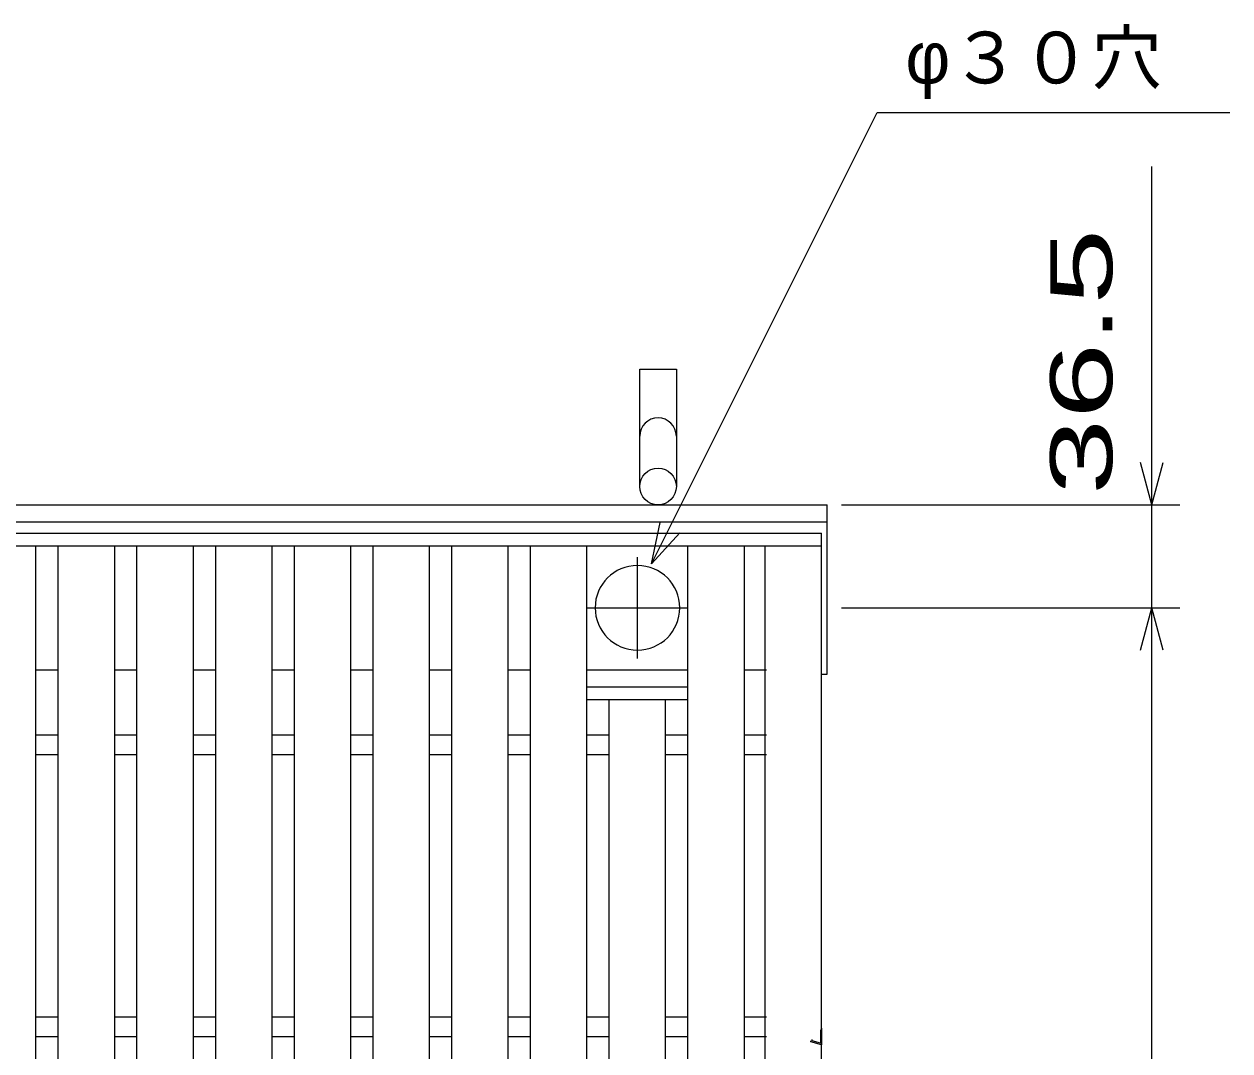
# Model space of a CAD drawing. Units: millimetres, scale not verified. Extents: x -1820 to 1731, y -1282 to 1054.
# Drawn here: x -634.7 to -207.3, y 194.9 to 559 of the extents above; entities that cross this region are included whole.
import ezdxf
from ezdxf.enums import TextEntityAlignment as Align

# ---------------------------------------------------------------- set-up
doc = ezdxf.new("R2010")
doc.units = ezdxf.units.MM
doc.header["$LTSCALE"] = 10
doc.linetypes.add('CHAIN', pattern=[18.5, 12, -1.5, 3.5, -1.5])
for name, color, linetype, lineweight in [('16', 3, 'Continuous', 25), ('17', 3, 'Continuous', 25), ('19', 6, 'Continuous', 25), ('22', 2, 'Continuous', 25)]:
    doc.layers.add(name, color=color, linetype=linetype, lineweight=lineweight)
doc.styles.add('ベクトル', font='')
doc.styles.get('ベクトル').set_extended_font_data('ベクトル')

msp = doc.modelspace()

# ---------------------------------------------------------------- linework, layer by layer
at = {"layer": '16'}
for p, q in [((-1348, 378.5), (-352, 378.5)), ((-352, 374), (-352, 378.5)), ((-1348, 374), (-352, 374)), ((-650.5, 374), (-630.5, 374)), ((-630.5, -67), (-630.5, 374)), ((-622.6, -67), (-622.6, 374)), ((-622.6, 374), (-602.6, 374)), ((-602.6, -67), (-602.6, 374)), ((-594.7, -67), (-594.7, 374)), ((-594.7, 374), (-574.7, 374)), ((-574.7, -67), (-574.7, 374)), ((-566.8, -67), (-566.8, 374)), ((-566.8, 374), (-546.8, 374)), ((-546.8, -67), (-546.8, 374)), ((-538.9, -67), (-538.9, 374)), ((-538.9, 374), (-518.9, 374)), ((-518.9, -67), (-518.9, 374)), ((-511, -67), (-511, 374)), ((-511, 374), (-491, 374)), ((-491, -67), (-491, 374)), ((-483.1, -67), (-483.1, 374)), ((-483.1, 374), (-463.1, 374)), ((-463.1, -67), (-463.1, 374)), ((-455.2, -67), (-455.2, 374)), ((-455.2, 374), (-435.2, 374)), ((-435.2, -67), (-435.2, 374)), ((-399.4, -67), (-399.4, 374)), ((-399.4, 374), (-379.4, 374)), ((-379.4, -67), (-379.4, 374)), ((-372, -67), (-372, 374)), ((-372, 374), (-352, 374)), ((-352, -67), (-352, 374)), ((-630.5, 330), (-622.6, 330)), ((-602.6, 330), (-594.7, 330)), ((-574.7, 330), (-566.8, 330)), ((-546.8, 330), (-538.9, 330)), ((-518.9, 330), (-511, 330)), ((-491, 330), (-483.1, 330)), ((-463.1, 330), (-455.2, 330)), ((-435.2, 330), (-399.4, 330)), ((-379.4, 330), (-371.5, 330)), ((-435.2, 324), (-399.4, 324)), ((-435.2, 319.5), (-435.2, 324)), ((-399.4, 319.5), (-399.4, 324)), ((-435.2, 319.5), (-399.4, 319.5)), ((-427.3, -12.5), (-427.3, 319.5)), ((-427.3, 319.5), (-407.3, 319.5)), ((-407.3, -12.5), (-407.3, 319.5)), ((-630.5, 307), (-622.6, 307)), ((-602.6, 307), (-594.7, 307)), ((-574.7, 307), (-566.8, 307)), ((-546.8, 307), (-538.9, 307)), ((-518.9, 307), (-511, 307)), ((-491, 307), (-483.1, 307)), ((-463.1, 307), (-455.2, 307)), ((-435.2, 307), (-427.3, 307)), ((-407.3, 307), (-399.4, 307)), ((-379.4, 307), (-371.5, 307)), ((-630.5, 300), (-622.6, 300)), ((-602.6, 300), (-594.7, 300)), ((-574.7, 300), (-566.8, 300)), ((-546.8, 300), (-538.9, 300)), ((-518.9, 300), (-511, 300)), ((-491, 300), (-483.1, 300)), ((-463.1, 300), (-455.2, 300)), ((-435.2, 300), (-427.3, 300)), ((-407.3, 300), (-399.4, 300)), ((-379.4, 300), (-371.5, 300)), ((-630.5, 207), (-622.6, 207)), ((-602.6, 207), (-594.7, 207)), ((-574.7, 207), (-566.8, 207)), ((-546.8, 207), (-538.9, 207)), ((-518.9, 207), (-511, 207)), ((-491, 207), (-483.1, 207)), ((-463.1, 207), (-455.2, 207)), ((-435.2, 207), (-427.3, 207)), ((-407.3, 207), (-399.4, 207)), ((-379.4, 207), (-371.5, 207)), ((-630.5, 200), (-622.6, 200)), ((-602.6, 200), (-594.7, 200)), ((-574.7, 200), (-566.8, 200)), ((-546.8, 200), (-538.9, 200)), ((-518.9, 200), (-511, 200)), ((-491, 200), (-483.1, 200)), ((-463.1, 200), (-455.2, 200)), ((-435.2, 200), (-427.3, 200)), ((-407.3, 200), (-399.4, 200)), ((-379.4, 200), (-371.5, 200))]:
    msp.add_line(p, q, dxfattribs=at)
at = {"layer": '16', "linetype": 'CHAIN'}
for p, q in [((-417.3, 334), (-417.3, 370)), ((-435.3, 352), (-399.3, 352))]:
    msp.add_line(p, q, dxfattribs=at)
at = {"layer": '16'}
for start, end in [(90, 270), (270, 90)]:
    msp.add_arc((-417.3, 352), 15, start, end, dxfattribs=at)
at = {"layer": '17'}
for p, q in [((-352.47, 202.35), (-352.47, 197.64)), ((-352, 202.91), (-352, 197)), ((-355.8, 198.14), (-355.8, 198.42)), ((-352, 197), (-355.8, 198.14)), ((-355.32, 198.49), (-355.32, 198.98)), ((-352.47, 197.64), (-355.32, 198.49))]:
    msp.add_line(p, q, dxfattribs=at)
at = {"layer": '19'}
for p, q in [((-416.5, 395), (-416.5, 436.62)), ((-416.5, 436.62), (-403.5, 436.62)), ((-403.5, 436.62), (-403.5, 395)), ((-1350, 388.5), (-350, 388.5)), ((-350, 328.5), (-350, 388.5)), ((-1350, 382.5), (-350, 382.5)), ((-352, 328.5), (-350, 328.5))]:
    msp.add_line(p, q, dxfattribs=at)
msp.add_circle((-410, 395), 6.5, dxfattribs=at)
msp.add_arc((-410, 412.84), 6.5, 0, 180, dxfattribs=at)
at = {"layer": '22', "color": 4}
for p, q in [((-412.3, 367.6), (-332.3, 527.6)), ((-332.3, 527.6), (-207.3, 527.6)), ((-235, 388.5), (-235, 508.5)), ((-235, 388.5), (-239, 403.5)), ((-235, 388.5), (-231, 403.5)), ((-345, 388.5), (-225, 388.5)), ((-235, 352), (-235, 388.5)), ((-412.3, 367.6), (-409.3, 382.2)), ((-412.3, 367.6), (-402.3, 378.6)), ((-345, 352), (-225, 352)), ((-239, 337), (-235, 352)), ((-231, 337), (-235, 352)), ((-235, -45), (-235, 352))]:
    msp.add_line(p, q, dxfattribs=at)

# ---------------------------------------------------------------- texts
at = {"layer": '22', "style": 'ベクトル'}
msp.add_text('φ３０穴', height=18.33, dxfattribs=at).set_placement((-322.3, 547.1), align=Align.MIDDLE_LEFT)
at = {"layer": '22', "style": 'ベクトル', "width": 1.65}
msp.add_text(' 36.5 ', height=21.99, rotation=90, dxfattribs=at).set_placement((-260, 378.5), align=Align.MIDDLE_LEFT)

doc.saveas('drawing.dxf')
